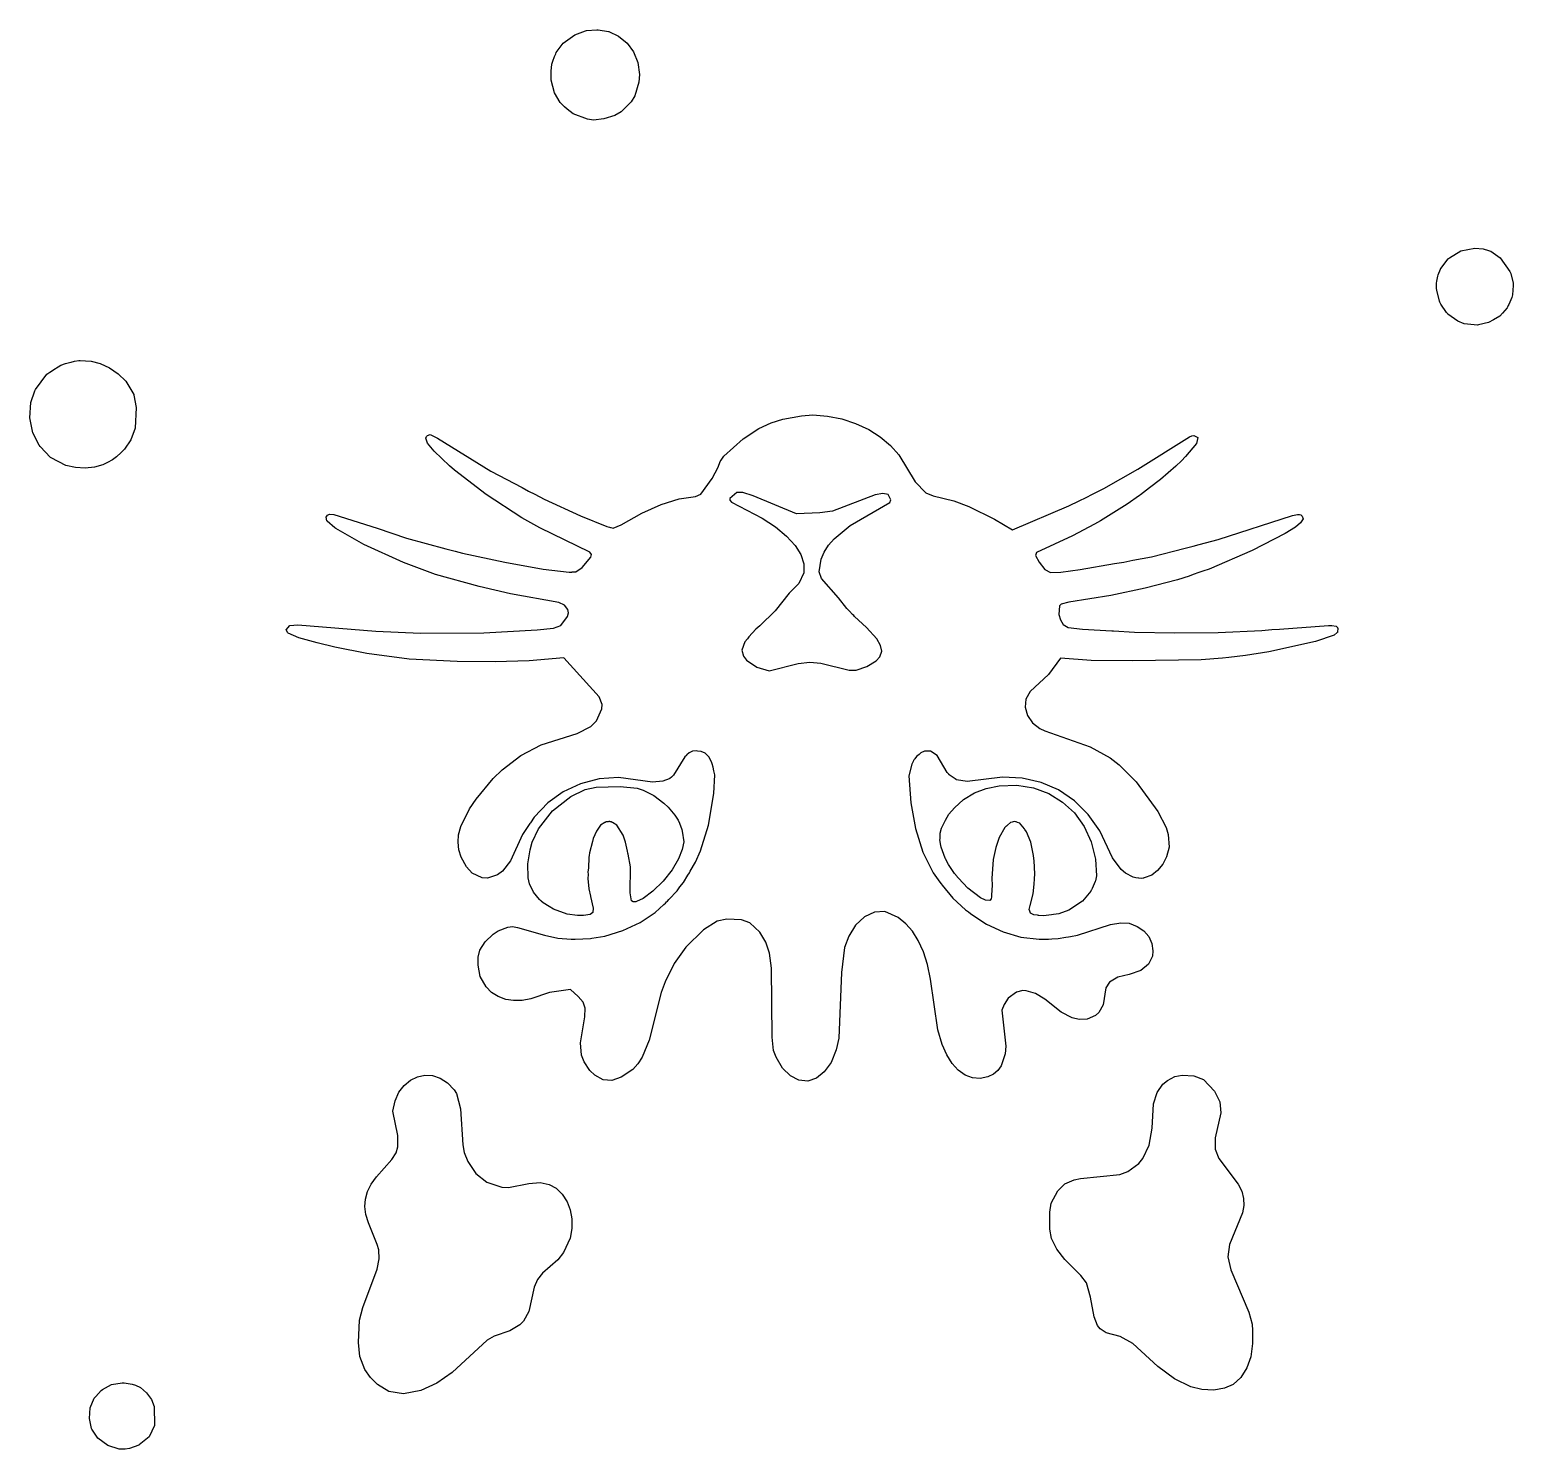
# Model space of a CAD drawing. Header units: millimetres. Extents: x 3 to 282, y 22 to 289.
import ezdxf

# ---------------------------------------------------------------- set-up
doc = ezdxf.new("R2010")
doc.units = ezdxf.units.MM
doc.layers.add('CUT', color=7, linetype='CONTINUOUS')

msp = doc.modelspace()

# ---------------------------------------------------------------- linework, layer by layer
at = {"layer": 'CUT'}
for points in [[(117.1071, 276.4195), (116.4305, 275.2712), (114.5169, 273.4198), (113.3462, 272.729), (111.3081, 272.0687), (109.3209, 271.837), (108.2355, 272.0007), (105.5097, 273.0339), (104.3891, 273.8879), (103.8872, 274.3258), (103.0902, 275.1654), (101.9805, 277.0003), (101.3514, 279.3813), (101.3501, 281.0325), (101.5205, 282.3832), (101.6902, 282.9166), (102.0152, 283.8107), (102.1248, 284.0646), (102.236, 284.3222), (102.3306, 284.5414), (103.6061, 286.3266), (105.8212, 287.9209), (107.8534, 288.6527), (107.9996, 288.6939), (109.9607, 288.8575), (109.9748, 288.8577), (109.9861, 288.8578), (110.071, 288.859), (110.1825, 288.8605), (112.1864, 288.5011), (112.192, 288.4993), (114.0178, 287.6541), (115.651, 286.339), (116.8853, 284.6761), (117.7012, 282.6892), (117.9896, 280.4346), (117.8855, 278.991)], [(276.776, 247.5948), (277.8195, 247.2929), (277.9823, 247.2421), (278.2088, 247.1462), (279.9958, 245.9201), (281.8058, 243.3731), (282.0025, 242.948), (282.4315, 241.1338), (282.4509, 240.9244), (282.4685, 240.7338), (282.2901, 238.9796), (282.2386, 238.6857), (282.1718, 238.4504), (281.6098, 237.1469), (281.5044, 236.9432), (281.4377, 236.8145), (281.3499, 236.6449), (281.2953, 236.5395), (280.4007, 235.4868), (279.914, 234.9615), (278.756, 234.2312), (277.7804, 233.7434), (275.9428, 233.3056), (275.9186, 233.3014), (275.895, 233.2973), (275.8847, 233.2955), (275.7099, 233.2654), (273.1904, 233.5223), (272.0096, 233.992), (270.1417, 235.3262), (270.0694, 235.4119), (269.9953, 235.4996), (269.9836, 235.5136), (269.8822, 235.6337), (268.8355, 237.1816), (268.6185, 237.5722), (268.5518, 237.7722), (268.0456, 239.8251), (268.0083, 240.1238), (268.0085, 240.8949), (268.0241, 241.1081), (268.025, 241.12), (268.0292, 241.1782), (268.0559, 241.5438), (268.2395, 242.471), (268.3023, 242.705), (268.7639, 243.8138), (268.7847, 243.8474), (268.7963, 243.8661), (268.8074, 243.884), (268.8136, 243.894), (270.2201, 245.7161), (270.2553, 245.7476), (270.2739, 245.7642), (270.3726, 245.8526), (270.474, 245.9433), (272.5676, 247.2336), (272.5744, 247.237), (275.211, 247.7389)], [(12.4309, 226.5746), (12.6956, 226.5926), (13.7471, 226.5542), (14.813, 226.4597), (16.4649, 226.0621), (18.2447, 225.2437), (19.8789, 224.107), (21.3337, 222.6866), (22.789, 220.1689), (22.8139, 220.0836), (23.2248, 217.7395), (23.0929, 213.8655), (22.2687, 211.6736), (21.0542, 209.884), (20.4399, 209.252), (19.5524, 208.4547), (18.8277, 207.9186), (17.8551, 207.3715), (17.0829, 206.9951), (16.9663, 206.9511), (15.4181, 206.5124), (15.418, 206.5123), (15.4132, 206.5115), (15.411, 206.5111), (15.4103, 206.511), (13.6693, 206.3287), (11.8307, 206.434), (10.01, 206.8635), (7.2742, 208.2526), (7.1362, 208.3525), (5.1843, 210.3851), (5.008, 210.6627), (3.8112, 212.9988), (3.2089, 215.8122), (3.4208, 218.6763), (4.1982, 220.9022), (4.3099, 221.1403), (6.4484, 224.009), (6.9999, 224.3926), (7.5002, 224.7146), (7.765, 224.885), (8.5845, 225.4125), (9.0738, 225.7274), (9.9216, 226.0469), (10.7016, 226.2341), (10.9515, 226.294), (11.0195, 226.3103), (11.6418, 226.4596)], [(87.9574, 115.6022), (88.9255, 117.197), (90.4602, 118.6337), (91.3993, 119.2338), (93.2092, 119.9399), (94.0858, 120.0493), (95.0557, 119.9025), (100.0974, 118.4069), (102.6517, 117.8829), (105.1328, 117.6775), (105.671, 117.7016), (105.8598, 117.6801), (108.7698, 117.8402), (108.9902, 117.85), (111.4702, 118.2346), (114.8441, 119.3032), (118.141, 120.8312), (120.9127, 122.6782), (122.5946, 124.2336), (122.8861, 124.4763), (123.0813, 124.6836), (123.2552, 124.8445), (123.4993, 125.1278), (125.0723, 126.7991), (125.5996, 127.5655), (126.2508, 128.3213), (127.0945, 129.7381), (127.3731, 130.1431), (127.5315, 130.4719), (128.5385, 132.163), (129.4867, 134.3396), (130.9761, 139.161), (132.0148, 145.1172), (132.1552, 148.6148), (131.9786, 149.3532), (131.8884, 150.0668), (131.6627, 150.674), (131.5675, 151.0716), (131.0187, 152.0072), (130.3524, 152.6936), (129.5805, 153.0298), (128.9077, 153.0575), (128.6742, 153.1499), (127.9638, 153.0637), (127.7463, 152.9202), (127.3456, 152.7661), (126.9229, 152.377), (126.8445, 152.3253), (126.8179, 152.2804), (126.5478, 152.0318), (124.3928, 148.5602), (123.9868, 148.1533), (123.6761, 147.924), (123.667, 147.9198), (123.6113, 147.8934), (123.5768, 147.8772), (123.5628, 147.8706), (122.3826, 147.412), (120.4616, 147.2615), (114.0418, 148.1308), (110.3839, 147.8896), (106.8666, 146.945), (103.6536, 145.4392), (100.7492, 143.3569), (98.1861, 140.6653), (97.4603, 139.585), (97.3875, 139.5054), (97.3822, 139.4687), (95.9856, 137.3898), (93.717, 132.4387), (92.1881, 130.4832), (91.2742, 129.7977), (89.3924, 129.1555), (88.3593, 129.2055), (86.5234, 130.0883), (85.4172, 131.2891), (84.4178, 133.1368), (83.9788, 134.4848), (83.8354, 135.9129), (83.9424, 137.3196), (84.3791, 138.9127), (85.9836, 142.1911), (87.2523, 144.0273), (90.4617, 147.9057), (92.1487, 149.5559), (95.6334, 152.2622), (99.468, 154.2643), (106.2501, 156.3855), (108.8532, 157.7102), (109.918, 158.7885), (110.8984, 161.01), (110.9612, 161.8214), (110.3922, 163.2981), (103.7329, 170.6295), (97.2494, 170.0791), (90.8102, 169.9039), (83.6516, 169.9389), (74.6669, 170.394), (66.7, 171.4427), (60.6705, 172.6321), (57.2925, 173.464), (53.899, 174.4202), (51.861, 175.2806), (51.8067, 175.3361), (51.5034, 175.9334), (52.1789, 176.6906), (53.6876, 176.8473), (68.3894, 175.661), (76.7958, 175.2772), (88.706, 175.3469), (98.7085, 175.9044), (101.8161, 176.2486), (103.1924, 176.6977), (104.4332, 178.3963), (104.6205, 179.1052), (104.5005, 179.7343), (103.8748, 180.5773), (102.8354, 181.0384), (93.7072, 182.6758), (87.791, 184.041), (79.5884, 186.3098), (73.5734, 188.5474), (66.089, 191.9744), (60.805, 194.9786), (60.6716, 195.0738), (59.1771, 196.3728), (59.154, 196.4203), (59.0293, 197.0979), (59.2933, 197.4816), (59.6483, 197.7051), (60.4582, 197.6295), (68.6353, 195.022), (74.1574, 193.1672), (81.5506, 191.1776), (83.0543, 190.7599), (83.3177, 190.702), (84.6518, 190.343), (92.6277, 188.6363), (99.8377, 187.3474), (104.7764, 186.759), (105.029, 186.7737), (105.2513, 186.7419), (105.3004, 186.7896), (105.9996, 186.8303), (107.2132, 187.6485), (108.8185, 189.5708), (108.9322, 190.0851), (108.6228, 190.5515), (99.2537, 195.0867), (95.8261, 197.0109), (89.1136, 201.347), (83.1492, 205.951), (82.2438, 206.7822), (81.834, 207.1726), (81.1768, 207.7987), (80.7806, 208.1761), (79.3641, 209.5256), (78.1047, 211.0394), (77.7997, 211.9639), (77.914, 212.2736), (78.1074, 212.4666), (78.5751, 212.6721), (79.9871, 211.9916), (90.0226, 205.769), (95.9242, 202.6858), (97.1255, 202.0096), (98.3058, 201.4416), (100.0764, 200.5165), (106.9145, 197.3418), (111.8164, 195.3391), (112.3601, 195.2161), (112.5157, 195.1628), (112.5856, 195.1651), (113.0372, 195.0629), (114.5213, 195.6868), (118.425, 197.8653), (122.0532, 199.5051), (125.4281, 200.5616), (128.5604, 201.0167), (129.541, 201.4103), (131.6925, 204.4071), (132.8178, 206.5157), (133.1761, 207.5639), (133.3746, 207.8647), (133.8929, 208.5721), (137.4957, 211.8597), (140.4801, 213.8278), (142.7854, 214.8944), (144.9757, 215.5314), (148.5147, 216.1976), (150.6264, 216.3399), (153.371, 216.1313), (156.0806, 215.6062), (158.654, 214.7635), (161.1287, 213.6152), (163.3163, 212.2342), (165.2199, 210.6072), (166.7929, 208.8225), (169.8849, 203.7827), (171.9076, 201.6864), (173.2496, 201.0943), (177.1831, 200.1791), (179.9906, 199.092), (184.7889, 196.7114), (188.2271, 194.7441), (198.8009, 199.2234), (200.7589, 200.1971), (202.086, 200.796), (203.2729, 201.4473), (205.3841, 202.4972), (211.7693, 206.1258), (221.5298, 212.2049), (221.9506, 212.3889), (221.9534, 212.3902), (221.9555, 212.3911), (221.9556, 212.3911), (222.3072, 212.4989), (223.0544, 212.1175), (222.8531, 210.9769), (220.7891, 208.5), (220.0131, 207.6815), (218.9155, 206.6902), (216.0493, 204.2057), (214.0075, 202.6127), (212.3202, 201.3077), (212.129, 201.1638), (209.7529, 199.5389), (204.7751, 196.4421), (203.6659, 195.814), (199.4718, 193.6124), (192.7438, 190.4821), (192.5022, 189.8849), (193.2006, 188.6267), (194.27, 187.2885), (195.3669, 186.7205), (197.3164, 186.7558), (200.9549, 187.2413), (207.3869, 188.3971), (209.1872, 188.6368), (210.8571, 189.0207), (214.3461, 189.6477), (220.6826, 191.2801), (222.2127, 191.632), (223.324, 191.9606), (226.9132, 192.8852), (240.9047, 197.421), (241.8701, 197.6396), (242.2381, 197.6039), (242.4809, 197.5212), (242.7301, 197.2687), (242.8853, 196.8024), (242.401, 196.0538), (241.4626, 195.2281), (239.5129, 194.0097), (233.3082, 190.854), (225.2345, 187.3321), (224.0176, 186.9177), (223.2727, 186.664), (222.2034, 186.2998), (221.425, 186.0348), (219.2875, 185.3311), (213.1463, 183.7261), (206.7402, 182.361), (198.8265, 181.1408), (197.3581, 180.7435), (197.028, 180.407), (196.9133, 178.7646), (197.2444, 177.7557), (197.761, 176.9201), (198.7095, 176.3549), (201.3626, 176.0087), (206.8972, 175.7134), (206.9131, 175.6978), (207.1894, 175.6978), (211.1444, 175.4868), (218.787, 175.3123), (226.9433, 175.4171), (235.127, 175.8001), (237.0213, 175.9579), (238.4347, 176.0091), (247.6619, 176.7416), (248.2852, 176.741), (249.1123, 176.564), (249.357, 176.3533), (249.3784, 176.3186), (249.3896, 176.3004), (249.3949, 176.2918), (249.4336, 176.229), (249.3918, 175.4388), (249.3669, 175.4157), (249.323, 175.3747), (248.7207, 174.8901), (245.2563, 173.7171), (236.4448, 171.7579), (232.0857, 171.0873), (228.9421, 170.692), (227.7354, 170.5729), (223.7405, 170.2877), (210.8296, 170.0434), (203.0117, 170.148), (197.2371, 170.5643), (194.9992, 167.5263), (191.54, 164.2706), (190.7239, 162.8596), (190.5584, 161.3401), (191.0239, 159.7788), (191.9913, 158.4082), (193.3308, 157.3645), (194.2905, 156.8655), (202.8377, 153.8791), (206.566, 151.7834), (208.2551, 150.479), (211.462, 147.2721), (215.5673, 141.6974), (217.1019, 138.726), (217.4903, 137.4042), (217.6631, 134.9946), (217.2055, 133.1518), (216.488, 131.8107), (215.4977, 130.6001), (214.4102, 129.7227), (212.9583, 129.2001), (212.9497, 129.1989), (212.9114, 129.1939), (212.8713, 129.1886), (212.4506, 129.1328), (211.9638, 129.1484), (211.8913, 129.1537), (211.4104, 129.2287), (210.9237, 129.3628), (209.4397, 130.1281), (208.6733, 130.7695), (207.0258, 133.0124), (204.6428, 138.0836), (202.4316, 141.1591), (199.8411, 143.7488), (196.8415, 145.7659), (193.595, 147.1654), (190.0387, 147.9975), (186.3075, 148.2014), (179.6918, 147.3671), (177.6792, 147.649), (177.6588, 147.6626), (177.649, 147.6691), (177.617, 147.6906), (177.5873, 147.7105), (176.3013, 148.6083), (176.2218, 148.7062), (176.197, 148.7366), (176.097, 148.8597), (175.9175, 149.0806), (173.9935, 152.2488), (172.7506, 153.069), (171.6329, 153.0695), (170.9249, 152.7344), (170.6556, 152.4668), (170.1482, 152.0862), (169.7958, 151.6126), (169.6859, 151.5033), (169.6151, 151.3697), (169.5582, 151.2932), (169.5361, 151.2205), (169.2249, 150.6325), (168.7171, 148.4405), (169.0631, 143.3219), (169.9641, 138.4999), (171.3478, 134.0658), (173.2821, 130.1896), (174.5103, 128.3976), (174.7678, 128.0971), (174.9385, 127.8295), (176.9822, 125.4111), (179.3315, 123.2306), (179.9256, 122.8107), (180.2745, 122.5045), (181.6841, 121.5676), (181.9662, 121.3682), (182.0579, 121.3191), (183.291, 120.4995), (186.4704, 119.0525), (189.7932, 118.0888), (193.2175, 117.679), (194.3676, 117.7136), (194.9559, 117.6778), (195.6294, 117.7517), (196.7725, 117.7862), (198.2628, 118.0407), (198.762, 118.0955), (199.1096, 118.1853), (200.4407, 118.4126), (206.6409, 120.4222), (208.5708, 120.7825), (210.1433, 120.6714), (211.6371, 120.0699), (212.92, 119.2284), (213.8452, 118.1642), (214.4461, 116.8646), (214.6287, 115.4674), (214.5442, 114.4922), (213.8212, 112.9832), (212.3277, 111.7928), (210.1636, 111.0249), (208.0394, 110.5582), (206.4662, 109.5643), (205.7798, 108.4944), (205.257, 105.3362), (204.4465, 103.8914), (203.8373, 103.3122), (202.2845, 102.605), (200.7437, 102.57), (199.4103, 102.8535), (197.3657, 103.9204), (194.2652, 106.4173), (192.5493, 107.4627), (190.7748, 107.9808), (190.1427, 108.0049), (188.9741, 107.7037), (187.3783, 106.5551), (186.6059, 105.3951), (186.1955, 104.3103), (186.9278, 97.5602), (186.8517, 96.1312), (186.0972, 93.8135), (185.4397, 92.9369), (184.626, 92.2619), (183.5378, 91.7567), (182.1004, 91.4775), (180.6774, 91.5805), (179.2916, 92.1142), (177.9967, 93.0303), (176.8533, 94.3152), (175.8238, 95.9129), (174.9669, 97.8811), (174.1599, 100.6292), (172.7683, 110.1616), (172.181, 112.9295), (171.4231, 115.3131), (170.4709, 117.4262), (169.3646, 119.1798), (168.1166, 120.5944), (166.6813, 121.7556), (164.1631, 122.87), (162.2117, 122.7402), (160.3235, 121.8634), (158.6251, 120.3005), (157.3865, 118.2343), (156.6096, 116.1061), (155.9835, 111.3948), (155.5289, 99.0647), (155.0352, 96.8334), (154.0525, 94.4763), (152.7552, 92.6982), (151.2777, 91.5424), (149.6581, 90.9896), (148.0061, 91.1354), (146.3969, 91.9415), (144.9378, 93.3995), (143.7034, 95.474), (143.2154, 96.7122), (142.9342, 99.2626), (142.8654, 112.2473), (142.4908, 115.0223), (141.7432, 117.1093), (140.6183, 119.0051), (138.7475, 120.7374), (137.1664, 121.3503), (134.4449, 121.4791), (132.6137, 121.0575), (130.0459, 119.4613), (126.7057, 116.1551), (124.4931, 113.0822), (122.7964, 109.6246), (122.1025, 107.6507), (119.8241, 98.6546), (118.4989, 95.4801), (117.6673, 94.2094), (116.7181, 93.156), (114.5429, 91.6996), (112.7558, 91.0955), (111.17, 91.2381), (109.6148, 92.0629), (108.6394, 92.9596), (107.5558, 94.5729), (107.0827, 95.8337), (106.8953, 98.1845), (107.6966, 103.0683), (107.7657, 104.7221), (107.3766, 105.807), (106.4549, 106.9013), (104.9978, 108.1981), (101.0643, 107.6728), (97.5654, 106.4853), (95.893, 106.1653), (94.2884, 106.1296), (92.8169, 106.3388), (91.3802, 106.8848), (90.1573, 107.6761), (89.1363, 108.6947), (87.9989, 110.6281), (87.6021, 112.8021), (87.6412, 114.3013)], [(142.4171, 168.2022), (147.8335, 169.5485), (150.0371, 169.8343), (152.1275, 169.6539), (157.4451, 168.3049), (158.7478, 168.2969), (160.7993, 169.0065), (162.5213, 170.0742), (163.2216, 170.8183), (163.6181, 171.8805), (163.368, 172.9392), (162.6612, 174.1948), (160.7322, 176.3363), (158.492, 178.3893), (158.305, 178.5809), (158.0968, 178.7941), (157.517, 179.3882), (157.0049, 179.913), (155.4643, 181.9208), (152.2632, 185.5737), (151.7972, 186.8514), (152.1896, 189.1898), (152.7521, 190.4949), (153.5809, 191.833), (154.629, 193.057), (157.6584, 195.555), (165.0965, 199.876), (165.2798, 200.3474), (164.8021, 201.3956), (163.7676, 201.5821), (162.3675, 201.3146), (154.3066, 198.2353), (151.9537, 197.9196), (147.5222, 197.71), (139.4155, 201.1382), (137.4472, 201.7526), (136.3058, 201.7449), (134.9655, 200.6306), (134.9753, 200.2896), (135.334, 199.9606), (141.103, 196.9038), (143.5981, 195.275), (145.6751, 193.5535), (147.2874, 191.8015), (148.3754, 190.0841), (148.9342, 188.3112), (148.927, 186.627), (147.9938, 184.6156), (146.174, 182.8273), (143.5038, 179.4571), (140.6274, 176.659), (139.8794, 176.0052), (138.5417, 174.6024), (138.3217, 174.1924), (137.8236, 173.6264), (137.2234, 172.0825), (137.5476, 170.9317), (138.1139, 170.2056), (140.0714, 168.8499)], [(124.6174, 141.0509), (125.2413, 140.0636), (125.5309, 139.5209), (125.9922, 138.3109), (126.0473, 138.0021), (126.3209, 136.0133), (126.0486, 134.5744), (125.3545, 132.8113), (124.1168, 130.7302), (122.4271, 128.6208), (120.5233, 126.7199), (118.7084, 125.3587), (117.451, 124.7527), (117.3184, 124.7232), (117.3168, 124.7228), (117.3133, 124.722), (117.3131, 124.722), (116.9344, 124.6955), (116.8983, 124.7082), (116.8603, 124.7215), (116.8493, 124.7254), (116.8275, 124.733), (116.5108, 124.8977), (116.5076, 124.9039), (116.507, 124.9052), (116.5065, 124.9062), (116.506, 124.9072), (116.3322, 125.6528), (116.25, 126.4095), (116.3133, 131.2822), (115.833, 133.6837), (115.8259, 133.8519), (115.7166, 134.2658), (115.3871, 135.9135), (114.8899, 137.2565), (113.7159, 139.1298), (112.9139, 139.624), (112.8806, 139.6518), (112.8611, 139.6565), (112.6556, 139.7831), (112.4645, 139.7821), (112.3957, 139.8239), (112.258, 139.8019), (112.2175, 139.8116), (112.0787, 139.78), (111.7384, 139.7782), (111.5425, 139.6577), (111.5163, 139.6518), (111.4683, 139.6122), (110.678, 139.1263), (109.8888, 138.016), (109.2839, 136.6292), (109.1552, 136.0766), (108.5675, 133.9294), (108.5398, 133.4329), (108.4676, 133.1229), (108.3767, 131.0359), (108.294, 130.3318), (108.3239, 129.8246), (108.2929, 129.1124), (108.4687, 127.175), (108.768, 125.7935), (108.772, 125.7622), (108.7849, 125.7155), (109.2673, 123.4892), (109.2194, 122.7301), (108.7205, 122.3217), (107.4438, 122.1089), (107.0728, 122.1086), (106.306, 122.1097), (104.3934, 122.3952), (101.8272, 123.3087), (100.9869, 123.8089), (99.8387, 124.5391), (99.5143, 124.8449), (99.4057, 124.9473), (99.3594, 124.991), (99.1791, 125.161), (98.0189, 126.5178), (97.2831, 128.13), (97.0625, 129.2448), (96.99, 131.8441), (97.4071, 134.5201), (97.811, 135.9124), (98.9838, 138.4239), (101.6396, 141.8481), (105.065, 144.5579), (107.7891, 145.8498), (109.8278, 146.3207), (114.3721, 146.39), (117.5582, 146.1033), (118.6734, 145.7418), (120.6612, 144.7306), (122.5608, 143.2828), (123.3872, 142.5163)], [(188.7489, 139.7533), (188.4835, 139.8387), (188.1309, 139.6901), (187.8747, 139.6449), (187.8653, 139.6373), (187.8257, 139.6321), (187.2363, 139.1302), (187.0405, 138.9722), (187.0268, 138.9517), (186.7681, 138.7314), (185.6765, 136.8488), (185.0343, 134.9465), (184.5877, 132.6722), (184.3124, 129.1321), (184.3582, 127.8534), (184.2468, 125.9933), (184.2235, 125.6048), (184.2084, 125.3522), (184.2048, 125.2914), (183.9481, 124.9891), (183.1433, 125.0102), (182.1751, 125.4713), (179.8198, 127.2816), (178.0114, 129.1725), (177.989, 129.1983), (177.9424, 129.2517), (177.7588, 129.4625), (177.2793, 130.0127), (176.1243, 131.7643), (175.5635, 132.8351), (175.5184, 132.9211), (175.5182, 132.9216), (174.764, 135.0223), (174.7051, 135.2889), (174.5508, 136.3741), (174.5509, 136.3755), (174.551, 136.3818), (174.5528, 136.4548), (174.5561, 136.592), (174.6155, 137.6661), (174.853, 138.5639), (175.5719, 140.0532), (176.2094, 141.225), (177.2648, 142.4303), (179.0038, 143.9873), (181.0271, 145.2253), (183.2584, 146.0722), (185.7134, 146.565), (188.9996, 146.6685), (192.1441, 146.1737), (195.0446, 145.1123), (197.6258, 143.4865), (199.8881, 141.4355), (201.7055, 138.899), (203.0344, 136.0281), (203.8491, 132.7619), (203.9888, 129.6015), (203.8362, 128.6628), (203.788, 128.5359), (203.1867, 127.2323), (203.0769, 126.9941), (203.0383, 126.9104), (202.9628, 126.7469), (201.3575, 124.8351), (198.826, 123.1662), (196.9141, 122.4708), (195.9145, 122.3002), (195.5482, 122.2581), (194.0056, 122.1075), (193.185, 122.1505), (193.1527, 122.1538), (193.1078, 122.1585), (192.9055, 122.1795), (192.1869, 122.2541), (191.62, 122.5981), (191.379, 123.172), (191.369, 123.218), (191.355, 123.2829), (191.507, 124.0329), (192.0632, 126.246), (192.3, 128.0095), (192.331, 129.0125), (192.403, 130.0042), (192.2681, 132.4565), (192.1938, 132.874), (192.1573, 133.4089), (191.6328, 135.9655), (190.865, 137.8978), (190.5447, 138.3192), (190.4714, 138.471), (190.1701, 138.8119), (189.8566, 139.2242), (189.7554, 139.281), (189.5723, 139.4882), (189.1374, 139.6282), (188.8833, 139.7709)], [(72.4984, 78.6289), (72.497, 80.731), (71.5889, 85.3369), (72.0124, 87.2678), (72.699, 88.86), (73.6709, 90.1557), (74.8915, 91.1466), (76.2298, 91.7881), (77.6174, 92.0694), (79.022, 92.0002), (80.4985, 91.5289), (81.8375, 90.6279), (83.079, 89.3539), (83.5435, 88.6173), (84.285, 85.724), (84.7391, 78.9639), (85.0118, 77.5526), (85.6676, 75.8259), (87.1981, 73.55), (89.2881, 71.9772), (92.0675, 71.0243), (93.3478, 70.963), (97.1387, 71.729), (99.2778, 71.8698), (100.9879, 71.5128), (102.3119, 70.8024), (103.4642, 69.664), (104.3752, 68.2671), (104.9344, 66.7263), (105.2509, 65.044), (105.2549, 63.2335), (104.9263, 61.4274), (103.7139, 58.695), (102.633, 57.3333), (99.7257, 54.8083), (98.7767, 53.6572), (98.1952, 52.2145), (97.1484, 47.6182), (96.1593, 45.7761), (95.4678, 45.0736), (93.6023, 43.9858), (90.6299, 42.9546), (89.3135, 42.2413), (82.7162, 36.1255), (79.8654, 34.1182), (76.8357, 32.7418), (73.5911, 32.1324), (70.8198, 32.5632), (68.6885, 33.8986), (67.3914, 35.1956), (66.3247, 36.7195), (65.3808, 39.148), (65.0994, 41.8005), (65.3156, 46.0015), (65.9163, 48.3619), (68.5927, 55.5562), (69.0069, 57.5048), (68.9092, 59.237), (68.6363, 60.2109), (66.9692, 64.2768), (66.507, 65.8672), (66.2863, 67.3969), (66.3901, 68.7705), (66.7897, 70.1683), (67.5168, 71.5462), (68.5107, 72.9608), (71.3606, 76.194), (72.2003, 77.4734)], [(200.9713, 72.6659), (208.4282, 73.4067), (209.9355, 73.9796), (211.9885, 75.462), (212.7627, 76.4142), (213.9112, 78.899), (214.4877, 82.0918), (214.7692, 86.6826), (215.4176, 88.8115), (216.5183, 90.4144), (217.3593, 91.1052), (218.7654, 91.8426), (220.1608, 92.1039), (222.3566, 91.9936), (224.1385, 91.261), (226.2312, 89.0669), (227.2567, 87.0442), (227.4332, 84.9755), (226.3542, 80.2672), (226.3249, 78.1474), (227.032, 76.4264), (230.7052, 71.578), (231.3628, 70.2307), (231.6899, 68.8644), (231.7238, 67.565), (231.5089, 66.1677), (229.0734, 60.2142), (228.7308, 57.918), (229.2785, 55.4527), (232.6853, 47.4941), (233.2867, 45.2037), (233.3977, 44.0546), (233.398, 41.5638), (233.0748, 39.0785), (232.3391, 36.9766), (231.2051, 35.1886), (229.744, 33.8747), (228.1088, 33.16), (226.068, 32.8315), (223.8555, 32.9059), (221.7597, 33.4082), (218.7178, 34.912), (215.5793, 37.2716), (210.8615, 41.601), (208.4698, 42.8822), (205.8383, 43.5672), (204.6757, 44.3364), (204.1798, 44.9563), (203.5461, 46.576), (202.9058, 50.323), (202.1038, 53.0113), (201.0882, 54.4107), (198.046, 57.3849), (196.5287, 59.3237), (195.5246, 61.3614), (195.2311, 63.0744), (195.2315, 66.3346), (195.4853, 67.9895), (196.7631, 70.306), (198.0363, 71.653), (199.7916, 72.4125)], [(25.7019, 24.0487), (23.8195, 22.4955), (23.804, 22.4889), (23.803, 22.4885), (23.7992, 22.4868), (23.7328, 22.4583), (22.0022, 21.8347), (21.1999, 21.6676), (20.0714, 21.7258), (17.8953, 22.3925), (16.0435, 23.7814), (14.8989, 25.49), (14.8704, 25.58), (14.4442, 27.4679), (14.626, 29.4708), (15.3771, 31.2842), (15.5784, 31.5199), (15.5874, 31.5304), (15.591, 31.5347), (15.6528, 31.607), (16.647, 32.7208), (16.898, 32.9198), (18.6043, 33.8408), (20.6448, 34.1899), (20.9674, 34.191), (22.5007, 33.944), (23.1011, 33.7169), (24.0401, 33.2977), (25.202, 32.3089), (26.1351, 31.0188), (26.6479, 29.7077), (26.6841, 26.1421)]]:
    msp.add_lwpolyline(points, close=True, dxfattribs=at)

doc.saveas('drawing.dxf')
